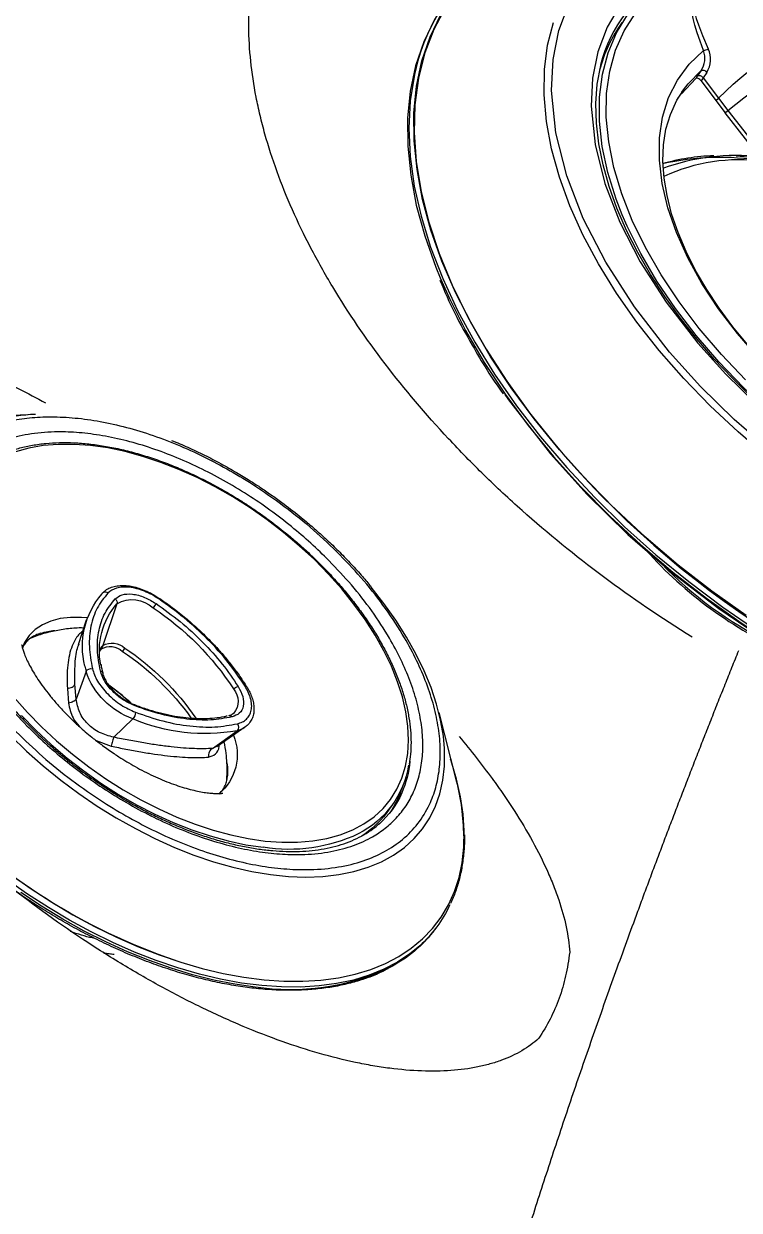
# Model space of a CAD drawing. Extents: x 528 to 612, y 788 to 934.
# Drawn here: x 542.52 to 545.67, y 814.26 to 819.48 of the extents above; entities that cross this region are included whole.
import ezdxf

# ---------------------------------------------------------------- set-up
doc = ezdxf.new("R2010")
doc.units = 0
doc.header["$MEASUREMENT"] = 0
doc.layers.add('1', color=4, linetype='Continuous')
doc.layers.add('JET', color=3, linetype='Continuous')

# ---------------------------------------------------------------- blocks, each defined once
blk = doc.blocks.new('3Dir_1645101')
at = {"layer": '1', "color": 3, "linetype": 'Continuous', "lineweight": 25}
for p, q in [((-1.1469, 0.4836), (-1.3871, 0.2871)), ((1.3004, 0.2871), (1.0602, 0.4836)), ((-1.2244, 0.0295), (-1.2244, -0.012)), ((0.2761, 0.0254), (0.2166, -0.1591)), ((-0.4997, -0.0763), (-0.5004, -0.0741)), ((-0.4997, -0.0763), (-0.4518, -0.2196)), ((-0.4224, -0.0593), (-0.4234, -0.056)), ((-0.44, -0.2363), (-0.481, -0.1089)), ((0.3054, -0.2179), (0.3415, -0.1099)), ((0.2139, -0.1755), (0.2138, -0.1868)), ((0.2139, -0.1755), (0.215, -0.1853)), ((0.2184, -0.1806), (0.2166, -0.1591)), ((-0.4499, -0.2188), (-0.44, -0.2363)), ((0.3052, -0.2168), (0.3041, -0.2214)), ((-1.7008, -0.2806), (-1.7008, -0.2917)), ((0.2084, -0.2947), (0.1707, -0.4188)), ((0.2263, -0.2789), (0.2084, -0.2947)), ((0.468, -0.2772), (0.4712, -0.2816)), ((-0.0616, -0.4547), (-0.0814, -0.3395)), ((0.1707, -0.4188), (0.2142, -0.369)), ((0.2303, -0.4034), (0.1877, -0.4518)), ((-0.0084, -0.5125), (-0.0761, -0.4927)), ((-0.8633, -1.0834), (-0.8557, -1.0859))]:
    blk.add_line(p, q, dxfattribs=at)
at = {"layer": '1', "color": 3, "linetype": 'Continuous', "lineweight": 25, "flags": 128}
for points in [[(-1.2617, 0.3706), (-1.2252, 0.4115), (-1.1743, 0.4603), (-1.1174, 0.5068), (-1.0548, 0.5508), (-0.9867, 0.5921), (-0.9136, 0.6303), (-0.8359, 0.6654), (-0.754, 0.6971), (-0.6682, 0.7253), (-0.5813, 0.7493)], [(-0.859, 0.5224), (-0.7917, 0.5579), (-0.7198, 0.5902), (-0.6437, 0.6191), (-0.5639, 0.6446), (-0.4809, 0.6663), (-0.3952, 0.6842), (-0.3073, 0.6982), (-0.2178, 0.7081), (-0.1272, 0.714), (-0.0361, 0.7157), (0.0549, 0.7133), (0.1454, 0.7068), (0.2347, 0.6962), (0.3222, 0.6816), (0.4075, 0.6631), (0.4901, 0.6408), (0.5693, 0.6148), (0.6448, 0.5853), (0.716, 0.5525), (0.7826, 0.5165), (0.844, 0.4776), (0.9, 0.4361), (0.9502, 0.3922), (0.9942, 0.3461), (1.0319, 0.2982)], [(0.3942, -0.5751), (0.3085, -0.593), (0.2206, -0.607), (0.1311, -0.6169), (0.0405, -0.6228), (-0.0506, -0.6245), (-0.1416, -0.6221), (-0.2321, -0.6156), (-0.3213, -0.605), (-0.4089, -0.5904), (-0.4942, -0.5719), (-0.5768, -0.5496), (-0.656, -0.5236), (-0.7315, -0.4941), (-0.8027, -0.4612), (-0.8693, -0.4253), (-0.9307, -0.3864), (-0.9867, -0.3449), (-1.0369, -0.301), (-1.0809, -0.2549), (-1.1185, -0.207), (-1.1496, -0.1575), (-1.1738, -0.1068), (-1.191, -0.0551), (-1.2011, -0.0028), (-1.2041, 0.0498), (-1.2, 0.1023), (-1.1887, 0.1546), (-1.1704, 0.2061), (-1.1451, 0.2566), (-1.113, 0.3059), (-1.0743, 0.3535), (-1.0293, 0.3993), (-0.9782, 0.4429), (-0.9213, 0.484), (-0.859, 0.5224)], [(0.3062, -0.7191), (0.2101, -0.7319), (0.1126, -0.7405), (0.0142, -0.745), (-0.0845, -0.7453), (-0.1829, -0.7415), (-0.2806, -0.7336), (-0.377, -0.7215), (-0.4717, -0.7055), (-0.564, -0.6854), (-0.6536, -0.6616), (-0.7399, -0.634), (-0.8225, -0.6029), (-0.901, -0.5683), (-0.9749, -0.5306), (-1.0438, -0.4898), (-1.1074, -0.4463), (-1.1653, -0.4002), (-1.2172, -0.3517), (-1.2628, -0.3012), (-1.3019, -0.2489), (-1.3344, -0.1952), (-1.3599, -0.1401), (-1.3784, -0.0842), (-1.3898, -0.0276), (-1.394, 0.0293), (-1.391, 0.0862), (-1.3808, 0.1429), (-1.3635, 0.1989), (-1.3391, 0.2541), (-1.3078, 0.3081), (-1.2698, 0.3607), (-1.2617, 0.3706)], [(-0.057, -1.2095), (-0.1658, -1.2069), (-0.2742, -1.2001), (-0.3815, -1.1893), (-0.4873, -1.1743), (-0.5912, -1.1554), (-0.6927, -1.1325), (-0.7914, -1.1058), (-0.8868, -1.0754), (-0.9785, -1.0415), (-1.0661, -1.0041), (-1.1493, -0.9634), (-1.2276, -0.9197), (-1.3007, -0.8731), (-1.3683, -0.8237), (-1.4302, -0.772), (-1.4859, -0.7179), (-1.5354, -0.6619), (-1.5784, -0.6041), (-1.6146, -0.5447), (-1.6439, -0.4842), (-1.6663, -0.4226), (-1.6816, -0.3603), (-1.6897, -0.2976), (-1.6906, -0.2347), (-1.6843, -0.1719), (-1.6708, -0.1095), (-1.6502, -0.0477), (-1.6226, 0.0131), (-1.588, 0.0728), (-1.5468, 0.131), (-1.4989, 0.1875), (-1.4447, 0.2421), (-1.3843, 0.2944), (-1.3181, 0.3444), (-1.3109, 0.3495)], [(0.3547, 0.0204), (0.3554, 0.0241), (0.3553, 0.0262)], [(-0.481, -0.1089), (-0.4954, -0.0868), (-0.4997, -0.0763)], [(0.344, -0.102), (0.3655, -0.1152), (0.4049, -0.144), (0.4383, -0.1753), (0.4652, -0.2086), (0.4853, -0.2434), (0.4981, -0.2794), (0.5037, -0.316), (0.5018, -0.3527), (0.4958, -0.3792)], [(0.3216, -0.6189), (0.2324, -0.6335), (0.1414, -0.6439), (0.0493, -0.6502), (-0.0433, -0.6523), (-0.136, -0.6502), (-0.2281, -0.6439), (-0.3191, -0.6335), (-0.4083, -0.6189), (-0.4953, -0.6004), (-0.5795, -0.578), (-0.6605, -0.5518), (-0.7376, -0.5221), (-0.8104, -0.4889), (-0.8785, -0.4526)], [(-0.5552, -0.2779), (-0.5431, -0.2624), (-0.5298, -0.2477)], [(-0.0554, -0.2883), (-0.054, -0.2868), (-0.0526, -0.2858), (-0.0513, -0.2853), (-0.0502, -0.2853), (-0.05, -0.2854)], [(-1.6896, -0.3918), (-1.6759, -0.4459), (-1.6534, -0.5078), (-1.6239, -0.5688), (-1.5874, -0.6285), (-1.5442, -0.6866), (-1.4945, -0.743), (-1.4384, -0.7973), (-1.3762, -0.8494), (-1.3081, -0.899), (-1.2346, -0.9459), (-1.1558, -0.9899), (-1.0722, -1.0308), (-0.984, -1.0684), (-0.8918, -1.1026), (-0.7958, -1.1332), (-0.6966, -1.16), (-0.5945, -1.183), (-0.4899, -1.2021), (-0.3835, -1.2171), (-0.2755, -1.228), (-0.1666, -1.2348), (-0.057, -1.2374)], [(-1.2154, -0.9683), (-1.1353, -1.0115), (-1.0505, -1.0516), (-0.9613, -1.0884), (-0.8681, -1.1217), (-0.7713, -1.1513), (-0.6713, -1.1772), (-0.5685, -1.1992), (-0.4635, -1.2173), (-0.3566, -1.2313), (-0.2484, -1.2412), (-0.1392, -1.2469)]]:
    blk.add_lwpolyline(points, dxfattribs=at)
at = {"layer": '1', "color": 3, "linetype": 'Continuous', "lineweight": 25}
for centre, radius, start, end in [((0.5409, -0.1585), 0.8259, 39.1368, 51.0373), ((-0.7725, -0.4759), 0.9798, 128.8498, 143.1889), ((-0.7758, -0.0018), 0.4624, 149.2028, 167.0585), ((-0.8125, 0.0296), 0.4116, 152.8339, 206.9181), ((-0.8237, -0.0134), 0.4126, 160.96, 178.0219), ((0.0739, -1.1285), 1.236, 87.0825, 110.5036), ((0.3875, 0.1021), 0.2507, 173.9021, 179.1376), ((0.1527, -0.0276), 0.1344, 23.2181, 96.7872), ((0.1481, 0.1525), 0.00694, 151.625, 182.4367), ((-0.8349, 0.0137), 0.4014, 167.3254, 191.7819), ((-0.398, 0.0651), 0.00701, 40.0757, 104.6096), ((-0.3424, -0.0503), 0.0812, 101.8405, 184.0774), ((-0.3955, 0.0238), 0.0368, 8.3368, 45.617), ((-0.0382, 0.0006), 0.3153, 312.0381, 4.5158), ((0.0031, -0.0059), 0.3526, 309.2732, 4.2838), ((0.295, 0.0177), 0.0204, 89.7731, 157.9153), ((0.3379, 0.0222), 0.0178, 13.0451, 97.0359), ((-0.8165, -0.011), 0.408, 180.1437, 200.7206), ((-0.459, -0.1056), 0.0223, 102.7551, 188.4712), ((-0.4223, -0.087), 0.0143, 43.5248, 109.8836), ((-0.3637, -0.3272), 0.2248, 121.1962, 193.7732), ((0.1014, 0.4386), 0.7993, 223.2273, 256.778), ((0.0749, -1.2601), 1.151, 87.1346, 109.1603), ((0.0753, -1.2806), 1.1537, 87.172, 108.148), ((1.0442, -0.1294), 0.912, 178.8098, 179.9312), ((0.1415, -0.2066), 0.0788, 23.2181, 96.7872), ((0.142, -0.1911), 0.0812, 23.2181, 96.7872), ((-1.1427, -0.2806), 0.5581, 168.3404, 191.4853), ((-0.5532, 0.1794), 0.7108, 208.2282, 242.7649), ((0.2684, -0.176), 0.0545, 161.9732, 179.5197), ((0.1535, -0.2661), 0.0123, 63.5317, 126.7838), ((0.2163, -0.4637), 0.3133, 36.5336, 47.8723), ((-1.1059, -0.2864), 0.595, 180.5049, 206.3752), ((-0.0372, -0.3355), 0.0443, 144.0119, 185.2503), ((0.0171, -0.017), 0.3372, 253.0162, 304.5699), ((0.0796, -1.5181), 1.2353, 89.544, 95.269), ((0.1842, -0.2913), 0.0245, 351.994, 69.5694), ((-0.7403, -0.0627), 1.0226, 208.5059, 242.3165), ((-0.0413, 1.507), 2.7176, 252.3947, 278.9687)]:
    blk.add_arc(centre, radius, start, end, dxfattribs=at)
for points, knots in [([(-0.0433, 0.8152), (-0.0756, 0.8148), (-0.1209, 0.8143), (-0.1874, 0.8109), (-0.2437, 0.8068), (-0.3103, 0.8001), (-0.3795, 0.7909), (-0.4509, 0.779), (-0.5177, 0.7658), (-0.5599, 0.7554), (-0.5785, 0.7508)], [0, 0, 0, 0, 0.175974, 0.246647, 0.363913, 0.485352, 0.615317, 0.750612, 0.889949, 1, 1, 1, 1]), ([(0.2983, -0.6903), (0.337, -0.6837), (0.4142, -0.6705), (0.5277, -0.6424), (0.6385, -0.6082), (0.7464, -0.5664), (0.8482, -0.518), (0.9428, -0.4628), (1.0278, -0.402), (1.102, -0.3359), (1.164, -0.2658), (1.2128, -0.1928), (1.2483, -0.1179), (1.2724, -0.0348), (1.2803, 0.0557), (1.2675, 0.1514), (1.2377, 0.236), (1.1971, 0.3099), (1.1491, 0.3755), (1.0896, 0.4395), (1.0172, 0.5018), (0.9334, 0.5605), (0.8378, 0.6151), (0.7324, 0.6642), (0.6179, 0.707), (0.4964, 0.7429), (0.3701, 0.771), (0.2403, 0.7915), (0.0964, 0.8054), (-0.0604, 0.8098), (-0.2264, 0.8031), (-0.3327, 0.789), (-0.385, 0.782)], [0, 0, 0, 0, 0.029125, 0.058252, 0.089125, 0.120002, 0.152161, 0.184325, 0.217169, 0.250017, 0.282861, 0.315709, 0.347868, 0.380033, 0.42117, 0.461186, 0.5, 0.529124, 0.558252, 0.589125, 0.620002, 0.652161, 0.684325, 0.717169, 0.750017, 0.782861, 0.815709, 0.847868, 0.880033, 0.92117, 0.961187, 1, 1, 1, 1]), ([(0.5093, 0.7465), (0.4845, 0.7527), (0.4336, 0.7654), (0.3547, 0.7809), (0.2751, 0.7936), (0.1991, 0.8029), (0.1326, 0.8088), (0.0724, 0.8125), (0.0157, 0.8148), (-0.0237, 0.8151), (-0.0433, 0.8152)], [0, 0, 0, 0, 0.142248, 0.291662, 0.437987, 0.577315, 0.700524, 0.792414, 0.896267, 1, 1, 1, 1]), ([(0.2983, -0.6903), (0.246, -0.6973), (0.1397, -0.7114), (-0.0263, -0.7181), (-0.183, -0.7137), (-0.327, -0.6998), (-0.4568, -0.6793), (-0.5831, -0.6512), (-0.7046, -0.6153), (-0.8191, -0.5725), (-0.9245, -0.5234), (-1.0201, -0.4688), (-1.1129, -0.4038), (-1.1982, -0.3276), (-1.27, -0.2411), (-1.3217, -0.1519), (-1.3542, -0.0597), (-1.367, 0.036), (-1.359, 0.1265), (-1.335, 0.2096), (-1.2995, 0.2845), (-1.2507, 0.3575), (-1.1887, 0.4276), (-1.1145, 0.4937), (-1.0295, 0.5545), (-0.9348, 0.6097), (-0.8222, 0.6633), (-0.6903, 0.7124), (-0.5407, 0.7545), (-0.4364, 0.7729), (-0.385, 0.782)], [0, 0, 0, 0, 0.038816, 0.0788356, 0.1199757, 0.1521421, 0.1843035, 0.2171543, 0.25, 0.2828508, 0.3156966, 0.3478629, 0.3800243, 0.4211688, 0.4611874, 0.5, 0.5388171, 0.5788356, 0.6199757, 0.6521421, 0.6843035, 0.7171543, 0.75, 0.7828508, 0.8156966, 0.8478629, 0.8800243, 0.9211688, 0.9611862, 1, 1, 1, 1]), ([(0.2756, -0.6413), (0.239, -0.6464), (0.1659, -0.6565), (0.0516, -0.6644), (-0.0658, -0.6666), (-0.1868, -0.6618), (-0.3081, -0.6502), (-0.4292, -0.631), (-0.5472, -0.6048), (-0.6606, -0.5713), (-0.7674, -0.5313), (-0.8658, -0.4855), (-0.9551, -0.4345), (-1.0417, -0.3738), (-1.1213, -0.3028), (-1.1883, -0.222), (-1.2326, -0.1456), (-1.2595, -0.0749), (-1.2738, -0.0089), (-1.2774, 0.0588), (-1.2693, 0.1287), (-1.249, 0.1987), (-1.2159, 0.2686), (-1.1703, 0.3367), (-1.1124, 0.4022), (-1.0432, 0.4639), (-0.9638, 0.5207), (-0.8755, 0.5722), (-0.7703, 0.6222), (-0.6472, 0.668), (-0.5076, 0.7073), (-0.4102, 0.7245), (-0.3623, 0.733)], [0, 0, 0, 0, 0.029125, 0.058252, 0.089124, 0.120002, 0.152161, 0.184325, 0.217169, 0.250017, 0.282861, 0.315709, 0.347868, 0.380033, 0.42117, 0.461185, 0.5, 0.529123, 0.558252, 0.589124, 0.620002, 0.652161, 0.684325, 0.717169, 0.750017, 0.782861, 0.815709, 0.847868, 0.880033, 0.92117, 0.961187, 1, 1, 1, 1]), ([(-0.3623, 0.733), (-0.3257, 0.7381), (-0.2526, 0.7482), (-0.1382, 0.7561), (-0.0209, 0.7583), (0.1001, 0.7536), (0.2215, 0.7419), (0.3425, 0.7228), (0.4605, 0.6965), (0.5739, 0.663), (0.6807, 0.6231), (0.7792, 0.5772), (0.8684, 0.5263), (0.955, 0.4655), (1.0347, 0.3945), (1.1017, 0.3137), (1.1459, 0.2373), (1.1728, 0.1666), (1.1871, 0.1007), (1.1907, 0.0329), (1.1826, -0.037), (1.1623, -0.107), (1.1292, -0.1769), (1.0837, -0.245), (1.0257, -0.3105), (0.9565, -0.3722), (0.8771, -0.429), (0.7888, -0.4805), (0.6837, -0.5305), (0.5605, -0.5763), (0.4209, -0.6156), (0.3235, -0.6328), (0.2756, -0.6413)], [0, 0, 0, 0, 0.029125, 0.058252, 0.089124, 0.120002, 0.152161, 0.184325, 0.217169, 0.250017, 0.282861, 0.315709, 0.347868, 0.380033, 0.42117, 0.461185, 0.5, 0.529123, 0.558252, 0.589124, 0.620002, 0.652161, 0.684325, 0.717169, 0.750017, 0.782861, 0.815709, 0.847868, 0.880033, 0.92117, 0.961187, 1, 1, 1, 1]), ([(-0.0433, 0.7197), (-0.0736, 0.7193), (-0.1159, 0.7188), (-0.178, 0.7154), (-0.2304, 0.7113), (-0.2924, 0.7046), (-0.3566, 0.6955), (-0.4227, 0.6837), (-0.4893, 0.6693), (-0.5558, 0.6522), (-0.6214, 0.6323), (-0.6854, 0.6098), (-0.7474, 0.5848), (-0.807, 0.5573), (-0.8637, 0.5274), (-0.9173, 0.4953), (-0.9674, 0.4611), (-1.0137, 0.4248), (-1.0561, 0.3866), (-1.0943, 0.3466), (-1.1279, 0.3049), (-1.156, 0.2637), (-1.1704, 0.236), (-1.1771, 0.2231)], [0, 0, 0, 0, 0.059741, 0.083635, 0.123283, 0.164312, 0.208193, 0.253846, 0.300834, 0.348809, 0.397526, 0.446809, 0.496527, 0.546584, 0.596913, 0.647466, 0.698217, 0.749152, 0.800275, 0.851608, 0.90319, 0.955086, 1, 1, 1, 1]), ([(1.0929, 0.2174), (1.0906, 0.2225), (1.0813, 0.2433), (1.0595, 0.2786), (1.0275, 0.323), (0.99, 0.3658), (0.9477, 0.4069), (0.9007, 0.4461), (0.8493, 0.4832), (0.7936, 0.518), (0.7341, 0.5505), (0.671, 0.5804), (0.6047, 0.6077), (0.5356, 0.6321), (0.4641, 0.6536), (0.3909, 0.6722), (0.3167, 0.6875), (0.2432, 0.6997), (0.1738, 0.7084), (0.113, 0.7139), (0.0569, 0.7174), (0.0063, 0.7194), (-0.0281, 0.7196), (-0.0433, 0.7197)], [0, 0, 0, 0, 0.017721, 0.071155, 0.124626, 0.178112, 0.231592, 0.285049, 0.338467, 0.391831, 0.445123, 0.498325, 0.551409, 0.604332, 0.657022, 0.70935, 0.761063, 0.811595, 0.859346, 0.900335, 0.932571, 0.970029, 1, 1, 1, 1]), ([(0.0797, 0.1571), (0.054, 0.1567), (0.018, 0.1562), (-0.0347, 0.1528), (-0.0792, 0.1488), (-0.1316, 0.1421), (-0.1856, 0.133), (-0.2407, 0.1214), (-0.2959, 0.1072), (-0.3495, 0.0908), (-0.3833, 0.078), (-0.3998, 0.0718)], [0, 0, 0, 0, 0.151387, 0.212132, 0.31284, 0.416974, 0.528252, 0.643894, 0.762783, 0.884033, 1, 1, 1, 1]), ([(0.142, 0.1557), (0.1407, 0.1558), (0.12, 0.157), (0.0992, 0.157), (0.0797, 0.1571)], [0, 0, 0, 0, 0.060343, 1, 1, 1, 1]), ([(-1.5574, 0.1177), (-1.5589, 0.1158), (-1.5741, 0.0969), (-1.5984, 0.0596), (-1.6296, 0.0058), (-1.6551, -0.0497), (-1.6755, -0.1057), (-1.6843, -0.1436), (-1.6886, -0.1622)], [0, 0, 0, 0, 0.0220235, 0.2169953, 0.4128152, 0.6096917, 0.8079106, 1, 1, 1, 1]), ([(-0.3927, 0.0696), (-0.3528, 0.0837), (-0.2727, 0.112), (-0.1387, 0.1389), (0.0005, 0.1543), (0.0945, 0.1529), (0.1411, 0.1522)], [0, 0, 0, 0, 0.2482384, 0.5, 0.7517616, 1, 1, 1, 1]), ([(0.1382, 0.1287), (0.0938, 0.1294), (0.0044, 0.1307), (-0.1281, 0.1161), (-0.2556, 0.0905), (-0.3319, 0.0635), (-0.3697, 0.0502)], [0, 0, 0, 0, 0.248238, 0.5, 0.751762, 1, 1, 1, 1]), ([(0.2951, 0.0381), (0.2917, 0.0493), (0.2847, 0.0723), (0.2483, 0.1017), (0.1974, 0.1227), (0.1575, 0.1268), (0.1382, 0.1287)], [0, 0, 0, 0, 0.241904, 0.5, 0.758096, 1, 1, 1, 1]), ([(0.1411, 0.1522), (0.1532, 0.1513), (0.1772, 0.1496), (0.2123, 0.1424), (0.2456, 0.1318), (0.2755, 0.1174), (0.3003, 0.1001), (0.3253, 0.0749), (0.3316, 0.0537), (0.3357, 0.0398)], [0, 0, 0, 0, 0.12101, 0.242056, 0.37122, 0.500455, 0.629619, 0.758853, 1, 1, 1, 1]), ([(0.3545, 0.0262), (0.3542, 0.0299), (0.3533, 0.0414), (0.3453, 0.0597), (0.3317, 0.0802), (0.3133, 0.0986), (0.2912, 0.1146), (0.2663, 0.1279), (0.2388, 0.1388), (0.2118, 0.1465), (0.1864, 0.1514), (0.1641, 0.1546), (0.1493, 0.1551), (0.1419, 0.1553)], [0, 0, 0, 0, 0.05236, 0.159096, 0.266828, 0.374256, 0.480102, 0.58337, 0.682684, 0.78612, 0.861973, 0.931219, 1, 1, 1, 1]), ([(-0.3997, 0.0718), (-0.4006, 0.0715), (-0.41, 0.0682), (-0.4261, 0.0602), (-0.4476, 0.0475), (-0.4663, 0.0326), (-0.4821, 0.0158), (-0.4943, -0.0029), (-0.5025, -0.0236), (-0.5053, -0.0461), (-0.5043, -0.0633), (-0.5007, -0.0723), (-0.5001, -0.0738)], [0, 0, 0, 0, 0.011978, 0.123248, 0.236969, 0.352614, 0.469921, 0.589105, 0.711055, 0.838075, 0.974775, 1, 1, 1, 1]), ([(-0.4639, -0.0839), (-0.4686, -0.0774), (-0.4781, -0.0646), (-0.4848, -0.0434), (-0.4855, -0.0214), (-0.4788, 0.0007), (-0.4654, 0.0217), (-0.4401, 0.0469), (-0.4113, 0.0606), (-0.3927, 0.0696)], [0, 0, 0, 0, 0.12101, 0.242056, 0.37122, 0.500455, 0.629619, 0.758853, 1, 1, 1, 1]), ([(-0.3697, 0.0502), (-0.3848, 0.0429), (-0.4159, 0.0279), (-0.4417, -0.005), (-0.4478, -0.041), (-0.4339, -0.063), (-0.4272, -0.0736)], [0, 0, 0, 0, 0.2419036, 0.5, 0.7580964, 1, 1, 1, 1]), ([(0.159, -0.2551), (0.1822, -0.2332), (0.2288, -0.1892), (0.2732, -0.1156), (0.2985, -0.0391), (0.2962, 0.0125), (0.2951, 0.0381)], [0, 0, 0, 0, 0.248238, 0.5, 0.751762, 1, 1, 1, 1]), ([(0.3357, 0.0398), (0.3369, 0.0129), (0.3393, -0.0413), (0.3127, -0.1217), (0.2661, -0.1991), (0.2171, -0.2453), (0.1927, -0.2683)], [0, 0, 0, 0, 0.248238, 0.5, 0.751762, 1, 1, 1, 1]), ([(-0.0433, -0.6583), (-0.0736, -0.6579), (-0.116, -0.6574), (-0.1782, -0.6541), (-0.231, -0.6502), (-0.2933, -0.6436), (-0.3578, -0.6347), (-0.4243, -0.6232), (-0.4913, -0.6091), (-0.5582, -0.5923), (-0.6241, -0.573), (-0.6885, -0.5511), (-0.7508, -0.5268), (-0.8106, -0.5001), (-0.8675, -0.4712), (-0.9213, -0.4403), (-0.9715, -0.4074), (-1.0179, -0.3727), (-1.0604, -0.3364), (-1.0987, -0.2986), (-1.1327, -0.2594), (-1.1622, -0.219), (-1.1872, -0.1772), (-1.2072, -0.1342), (-1.221, -0.096), (-1.2258, -0.072), (-1.2276, -0.0629)], [0, 0, 0, 0, 0.051892, 0.072749, 0.107344, 0.143157, 0.181465, 0.221316, 0.262323, 0.304177, 0.346658, 0.389606, 0.432901, 0.476458, 0.520214, 0.564129, 0.608182, 0.652372, 0.696717, 0.74126, 0.786074, 0.831267, 0.876986, 0.92342, 0.970798, 1, 1, 1, 1]), ([(-0.0731, -0.3094), (-0.1141, -0.2966), (-0.1967, -0.2706), (-0.304, -0.2171), (-0.3967, -0.1552), (-0.4416, -0.1075), (-0.4639, -0.0839)], [0, 0, 0, 0, 0.248238, 0.5, 0.751762, 1, 1, 1, 1]), ([(-0.4272, -0.0736), (-0.406, -0.0961), (-0.3632, -0.1415), (-0.275, -0.2004), (-0.1729, -0.2513), (-0.0944, -0.276), (-0.0554, -0.2883)], [0, 0, 0, 0, 0.248238, 0.5, 0.751762, 1, 1, 1, 1]), ([(-0.412, -0.077), (-0.4122, -0.0768), (-0.416, -0.073), (-0.42, -0.066), (-0.4219, -0.0597), (-0.4228, -0.0569)], [0, 0, 0, 0, 0.03461, 0.559743, 1, 1, 1, 1]), ([(-0.0499, -0.2852), (-0.0542, -0.284), (-0.0762, -0.2783), (-0.1143, -0.2656), (-0.1638, -0.2471), (-0.2109, -0.2261), (-0.2554, -0.203), (-0.2968, -0.1779), (-0.3348, -0.151), (-0.3689, -0.1224), (-0.3932, -0.0993), (-0.4045, -0.0854), (-0.4074, -0.0819)], [0, 0, 0, 0, 0.0274843, 0.1407471, 0.2555009, 0.3713278, 0.4879424, 0.6051695, 0.7229349, 0.8412638, 0.9602902, 1, 1, 1, 1]), ([(1.1415, -0.0602), (1.1409, -0.0646), (1.1378, -0.0841), (1.1265, -0.1185), (1.1078, -0.1631), (1.0834, -0.2067), (1.054, -0.2493), (1.0195, -0.2907), (0.98, -0.3306), (0.9359, -0.3691), (0.8871, -0.4058), (0.8341, -0.4407), (0.7769, -0.4734), (0.7159, -0.5039), (0.6515, -0.532), (0.5839, -0.5576), (0.5136, -0.5804), (0.4411, -0.6004), (0.367, -0.6174), (0.2924, -0.6314), (0.2195, -0.6421), (0.153, -0.6494), (0.0943, -0.654), (0.0305, -0.6575), (-0.015, -0.658), (-0.0433, -0.6583)], [0, 0, 0, 0, 0.013958, 0.062301, 0.11018, 0.157639, 0.204763, 0.25164, 0.298349, 0.34495, 0.391485, 0.437977, 0.484435, 0.530859, 0.57724, 0.62355, 0.669744, 0.715742, 0.761397, 0.806417, 0.850101, 0.890235, 0.922261, 0.95144, 1, 1, 1, 1]), ([(0.4921, -0.3226), (0.4866, -0.3134), (0.4706, -0.2863), (0.4382, -0.2448), (0.3955, -0.1988), (0.359, -0.1654), (0.3357, -0.1492), (0.3297, -0.145)], [0, 0, 0, 0, 0.132071, 0.389914, 0.649076, 0.909353, 1, 1, 1, 1]), ([(-0.464, -0.1833), (-0.4762, -0.1946), (-0.499, -0.216), (-0.5276, -0.2489), (-0.5542, -0.2828), (-0.5693, -0.3071), (-0.5778, -0.3209)], [0, 0, 0, 0, 0.2787682, 0.5224132, 0.7289868, 1, 1, 1, 1]), ([(-0.4488, -0.2775), (-0.4554, -0.2683), (-0.4683, -0.2502), (-0.4669, -0.2237), (-0.4563, -0.2089), (-0.4557, -0.208)], [0, 0, 0, 0, 0.495929, 0.971449, 1, 1, 1, 1]), ([(0.3241, -0.1579), (0.3253, -0.1613), (0.3276, -0.168), (0.3297, -0.1788), (0.3308, -0.19), (0.3308, -0.2019), (0.3297, -0.2144), (0.3276, -0.2273), (0.3226, -0.2485), (0.3116, -0.279), (0.2905, -0.3197), (0.2638, -0.3611), (0.2414, -0.3894), (0.2303, -0.4034)], [0, 0, 0, 0, 0.059876, 0.118012, 0.174421, 0.23176, 0.290278, 0.34744, 0.403278, 0.560615, 0.711399, 0.857171, 1, 1, 1, 1]), ([(-0.44, -0.2363), (-0.439, -0.2396), (-0.4369, -0.2463), (-0.4379, -0.2575), (-0.4417, -0.2685), (-0.4465, -0.2745), (-0.4488, -0.2775)], [0, 0, 0, 0, 0.245709, 0.501599, 0.756635, 1, 1, 1, 1]), ([(-0.44, -0.2363), (-0.431, -0.2437), (-0.4131, -0.2586), (-0.3779, -0.2838), (-0.337, -0.3105), (-0.2904, -0.3385), (-0.2388, -0.3673), (-0.1829, -0.3964), (-0.1237, -0.4257), (-0.0823, -0.445), (-0.0616, -0.4547)], [0, 0, 0, 0, 0.1254168, 0.2502959, 0.3750284, 0.5, 0.6249715, 0.749704, 0.8745831, 1, 1, 1, 1]), ([(-0.0554, -0.2883), (-0.037, -0.2921), (0.0011, -0.3002), (0.0634, -0.2966), (0.1204, -0.2817), (0.1464, -0.2638), (0.159, -0.2551)], [0, 0, 0, 0, 0.241904, 0.5, 0.758096, 1, 1, 1, 1]), ([(0.146, -0.2561), (0.1453, -0.2568), (0.1408, -0.2612), (0.1289, -0.2686), (0.1101, -0.278), (0.0897, -0.285), (0.0697, -0.2897), (0.0505, -0.2928), (0.0335, -0.2942), (0.0224, -0.2944), (0.0185, -0.2944)], [0, 0, 0, 0, 0.0286441, 0.194703, 0.3566034, 0.5334887, 0.6657013, 0.781428, 0.9252772, 1, 1, 1, 1]), ([(0.1753, -0.2293), (0.1743, -0.2303), (0.1658, -0.2396), (0.1552, -0.2483), (0.1458, -0.256)], [0, 0, 0, 0, 0.111168, 1, 1, 1, 1]), ([(0.2142, -0.369), (0.2328, -0.3444), (0.2701, -0.295), (0.2984, -0.2439), (0.3034, -0.221), (0.3042, -0.2175)], [0, 0, 0, 0, 0.459129, 0.917961, 1, 1, 1, 1]), ([(-0.5816, -0.378), (-0.5822, -0.3757), (-0.5847, -0.3659), (-0.5846, -0.3499), (-0.5815, -0.329), (-0.5734, -0.3076), (-0.5646, -0.2906), (-0.5566, -0.2803), (-0.5544, -0.2774)], [0, 0, 0, 0, 0.0702165, 0.3021403, 0.535532, 0.737987, 0.9273054, 1, 1, 1, 1]), ([(-0.0761, -0.4927), (-0.0961, -0.4834), (-0.1371, -0.4646), (-0.1953, -0.4361), (-0.2505, -0.4075), (-0.3011, -0.3793), (-0.3469, -0.3518), (-0.3874, -0.3252), (-0.4222, -0.3), (-0.44, -0.2849), (-0.4488, -0.2775)], [0, 0, 0, 0, 0.123332, 0.251314, 0.374869, 0.500003, 0.625133, 0.748692, 0.876669, 1, 1, 1, 1]), ([(0.1927, -0.2683), (0.1854, -0.2739), (0.1709, -0.2851), (0.1425, -0.299), (0.1099, -0.3103), (0.0733, -0.3181), (0.0351, -0.3218), (-0.0153, -0.3218), (-0.0503, -0.3143), (-0.0731, -0.3094)], [0, 0, 0, 0, 0.12101, 0.242056, 0.37122, 0.500455, 0.629619, 0.758853, 1, 1, 1, 1]), ([(0.0185, -0.2944), (0.008, -0.2941), (-0.0068, -0.2936), (-0.0278, -0.2905), (-0.0404, -0.2882), (-0.0482, -0.2858), (-0.0499, -0.2852)], [0, 0, 0, 0, 0.442759, 0.621644, 0.914513, 1, 1, 1, 1]), ([(-0.0345, -0.2889), (-0.0116, -0.2867), (0.0302, -0.2826), (0.0725, -0.2834), (0.0917, -0.2838)], [0, 0, 0, 0, 0.547552, 1, 1, 1, 1]), ([(0.4704, -0.2807), (0.471, -0.2815), (0.4769, -0.2891), (0.4844, -0.303), (0.4928, -0.3225), (0.4972, -0.3423), (0.4985, -0.3603), (0.4959, -0.3729), (0.4948, -0.3781)], [0, 0, 0, 0, 0.020492, 0.19896, 0.387184, 0.593187, 0.831508, 1, 1, 1, 1]), ([(0.5071, -0.3675), (0.5072, -0.3674), (0.5077, -0.3667), (0.5054, -0.3693), (0.4992, -0.3748), (0.4879, -0.3836), (0.4719, -0.3945), (0.4509, -0.407), (0.4248, -0.4206), (0.3939, -0.4346), (0.3584, -0.4486), (0.3186, -0.462), (0.2749, -0.4745), (0.2282, -0.4856), (0.1794, -0.495), (0.1299, -0.5024), (0.0847, -0.5074), (0.0441, -0.5106), (0.003, -0.5126), (-0.047, -0.5136), (-0.0932, -0.5125), (-0.1361, -0.5102), (-0.1726, -0.5073), (-0.2152, -0.5025), (-0.2588, -0.4962), (-0.3025, -0.4881), (-0.3454, -0.4786), (-0.3865, -0.4676), (-0.4251, -0.4556), (-0.4605, -0.4427), (-0.4922, -0.4295), (-0.5199, -0.4164), (-0.5433, -0.4037), (-0.5623, -0.3921), (-0.5768, -0.382), (-0.5869, -0.3739), (-0.5924, -0.369), (-0.5944, -0.3667), (-0.5939, -0.3673), (-0.5939, -0.3674)], [0, 0, 0, 0, 0.00295, 0.033588, 0.063579, 0.093265, 0.122884, 0.152586, 0.18253, 0.212808, 0.243458, 0.274463, 0.305752, 0.337178, 0.368458, 0.398942, 0.428266, 0.449173, 0.470532, 0.499965, 0.535793, 0.550531, 0.574884, 0.600065, 0.626904, 0.654667, 0.683021, 0.711698, 0.740503, 0.769297, 0.79799, 0.82654, 0.854952, 0.883281, 0.911639, 0.940196, 0.969113, 0.998675, 1, 1, 1, 1]), ([(0.2303, -0.4034), (0.2276, -0.4007), (0.2221, -0.3952), (0.2165, -0.3858), (0.2134, -0.3767), (0.2139, -0.3715), (0.2142, -0.369)], [0, 0, 0, 0, 0.244349, 0.5, 0.755651, 1, 1, 1, 1]), ([(-0.0616, -0.4547), (-0.0621, -0.4571), (-0.0633, -0.462), (-0.0668, -0.4717), (-0.0711, -0.4823), (-0.0744, -0.4893), (-0.0761, -0.4927)], [0, 0, 0, 0, 0.2445351, 0.5000001, 0.755465, 1, 1, 1, 1]), ([(-0.0616, -0.4547), (-0.0411, -0.4628), (-0.0005, -0.4789), (0.0656, -0.4788), (0.1267, -0.4593), (0.156, -0.4323), (0.1707, -0.4188)], [0, 0, 0, 0, 0.251061, 0.499999, 0.748938, 1, 1, 1, 1]), ([(0.1877, -0.4518), (0.171, -0.4674), (0.1437, -0.4927), (0.1048, -0.5027), (0.0897, -0.5066)], [0, 0, 0, 0, 0.6113299, 1, 1, 1, 1]), ([(0.1707, -0.4188), (0.1708, -0.4211), (0.1708, -0.4258), (0.1743, -0.4345), (0.1799, -0.4435), (0.1852, -0.4491), (0.1877, -0.4518)], [0, 0, 0, 0, 0.24509, 0.500756, 0.756019, 1, 1, 1, 1]), ([(-1.6369, -0.5562), (-1.6322, -0.5662), (-1.6188, -0.5944), (-1.5907, -0.6398), (-1.5531, -0.6923), (-1.5101, -0.7433), (-1.4621, -0.7927), (-1.4092, -0.8403), (-1.3517, -0.886), (-1.2898, -0.9295), (-1.2237, -0.9708), (-1.1536, -1.0098), (-1.0798, -1.0462), (-1.0025, -1.08), (-0.9222, -1.1111), (-0.839, -1.1394), (-0.7534, -1.1647), (-0.6658, -1.187), (-0.5768, -1.2062), (-0.4871, -1.2223), (-0.3984, -1.235), (-0.3137, -1.2444), (-0.2398, -1.2504), (-0.1732, -1.2541), (-0.1099, -1.2564), (-0.0658, -1.2567), (-0.0433, -1.2569)], [0, 0, 0, 0, 0.024508, 0.069821, 0.115153, 0.160495, 0.205837, 0.251171, 0.296491, 0.341791, 0.387062, 0.432299, 0.477493, 0.522635, 0.567708, 0.612692, 0.657552, 0.702232, 0.746635, 0.790575, 0.83364, 0.874727, 0.911273, 0.938202, 0.968486, 1, 1, 1, 1]), ([(-0.631, -1.2219), (-0.6245, -1.2256), (-0.6114, -1.2332), (-0.5984, -1.2407), (-0.5918, -1.2445)], [0, 0, 0, 0, 0.500001, 1, 1, 1, 1]), ([(-0.52, -1.2158), (-0.5166, -1.2176), (-0.4996, -1.2265), (-0.4644, -1.2393), (-0.4325, -1.2498), (-0.4166, -1.2551)], [0, 0, 0, 0, 0.11144, 0.554532, 1, 1, 1, 1])]:
    blk.add_open_spline(points, degree=3, knots=knots, dxfattribs=at)
blk = doc.blocks.new('5S-R_1644901')
at = {"layer": '1', "color": 4, "linetype": 'Continuous'}
for p, q in [((-0.724, -1.0295), (0.0521, -0.2903)), ((0.0661, -0.2985), (-0.7129, -1.0405)), ((-0.7738, -1.0769), (-0.724, -1.0295)), ((-0.7617, -1.0869), (-0.7129, -1.0405)), ((-0.7129, -1.0405), (-0.724, -1.0295)), ((-0.8564, -1.1523), (-0.7738, -1.0769)), ((-0.8422, -1.1602), (-0.7617, -1.0869)), ((-0.7617, -1.0869), (-0.7738, -1.0769)), ((-0.8816, -1.1386), (-0.8564, -1.1523)), ((-0.8867, -1.1641), (-0.8606, -1.1787)), ((-0.8606, -1.1787), (-0.8497, -1.1847)), ((-0.8564, -1.1523), (-0.8422, -1.1602)), ((-0.8497, -1.1847), (-0.776, -1.2399)), ((-0.7836, -1.2397), (-0.7944, -1.2336)), ((-0.765, -1.2482), (-0.7568, -1.2543)), ((0.6262, -1.8207), (0.6322, -1.8154))]:
    blk.add_line(p, q, dxfattribs=at)
at = {"layer": '1', "color": 3, "linetype": 'Continuous'}
blk.add_line((-0.1735, -1.42), (-0.2217, -1.4468), dxfattribs=at)
at = {"layer": '1', "color": 3, "linetype": 'Continuous', "flags": 128}
for points in [[(0.7754, -0.7043), (0.6784, -0.8445), (0.5759, -0.9785), (0.4685, -1.1056), (0.3569, -1.225), (0.2418, -1.3358), (0.124, -1.4373), (0.0043, -1.5289), (-0.1166, -1.61), (-0.2379, -1.68), (-0.3588, -1.7385), (-0.4786, -1.7852), (-0.5964, -1.8196), (-0.7114, -1.8417), (-0.823, -1.8512), (-0.9305, -1.8481), (-1.033, -1.8325)], [(-0.7566, -2.4167), (-0.7436, -2.4183), (-0.6276, -2.4251), (-0.5073, -2.4194), (-0.3832, -2.4011), (-0.2561, -2.3702), (-0.1265, -2.327), (0.0047, -2.2718), (0.1368, -2.2047), (0.2692, -2.1262), (0.4011, -2.0367), (0.5318, -1.9367), (0.6605, -1.8267), (0.7866, -1.7074), (0.9094, -1.5794), (1.0282, -1.4433), (1.1424, -1.3), (1.2513, -1.1502), (1.3543, -0.9947), (1.4509, -0.8344), (1.5406, -0.6702)], [(-0.7553, -1.5686), (-0.8441, -1.5645), (-0.9385, -1.548), (-1.0272, -1.5189), (-1.1095, -1.4776)], [(1.1321, 0.9442), (1.135, 0.8463), (1.13, 0.7117), (1.1151, 0.5724), (1.0904, 0.4295), (1.0561, 0.284), (1.0124, 0.137), (0.9597, -0.0104), (0.8983, -0.157), (0.8289, -0.3016), (0.7517, -0.4433), (0.6676, -0.581), (0.577, -0.7135), (0.4808, -0.8399), (0.3795, -0.9592), (0.274, -1.0705), (0.1652, -1.173), (0.0537, -1.2659), (-0.0594, -1.3484), (-0.1735, -1.42)], [(0.135, -2.2164), (0.2214, -2.1671), (0.3536, -2.0823), (0.4849, -1.9868), (0.6146, -1.8811), (0.7419, -1.7658), (0.8662, -1.6414), (0.9868, -1.5087), (1.1031, -1.3685), (1.2143, -1.2214), (1.32, -1.0683), (1.4194, -0.9099), (1.5122, -0.7473), (1.5977, -0.5812), (1.6755, -0.4126), (1.7452, -0.2424), (1.8064, -0.0715), (1.8588, 0.0991), (1.902, 0.2686), (1.9359, 0.4359), (1.9602, 0.6003), (1.9748, 0.7607), (1.9797, 0.9163)], [(-0.724, -1.0295), (-0.7863, -0.9659), (-0.8127, -0.9375), (-0.8361, -0.9114), (-0.8565, -0.8878), (-0.8738, -0.8667), (-0.8882, -0.8483), (-0.8997, -0.8326), (-0.9082, -0.8198), (-0.9132, -0.8107), (-0.9139, -0.8061), (-0.9136, -0.8061)], [(-0.7738, -1.0769), (-0.8413, -1.0183), (-0.8696, -0.9916), (-0.8944, -0.9669), (-0.9158, -0.9443), (-0.9339, -0.9238), (-0.9607, -0.8896), (-0.9743, -0.8663), (-0.9748, -0.8604), (-0.974, -0.8603)], [(-0.9756, -1.1625), (-1.0152, -1.1821), (-1.0509, -1.1987), (-1.0828, -1.2122), (-1.1111, -1.2224), (-1.1354, -1.2288), (-1.1648, -1.2312), (-1.1895, -1.223), (-1.2073, -1.2029), (-1.2147, -1.1772), (-1.2084, -1.1465), (-1.2013, -1.1314), (-1.1915, -1.1151), (-1.1622, -1.0772), (-1.1424, -1.0568)], [(-1.187, -1.1186), (-1.2008, -1.1435), (-1.2058, -1.1585), (-1.2075, -1.1721), (-1.2009, -1.1961), (-1.1842, -1.2149), (-1.1737, -1.2196), (-1.1615, -1.2211), (-1.149, -1.2199), (-1.1349, -1.2164), (-1.1129, -1.2083), (-1.0866, -1.1964), (-1.0411, -1.1731), (-0.9847, -1.1427)], [(-0.7944, -1.2336), (-0.8225, -1.2159), (-0.8867, -1.1641)]]:
    blk.add_lwpolyline(points, dxfattribs=at)
at = {"layer": '1', "color": 4, "linetype": 'Continuous', "flags": 128}
for points in [[(0.7487, -0.6913), (0.625, -0.867), (0.4955, -1.0291), (0.359, -1.1797), (0.1765, -1.3531), (-0.0069, -1.4986), (-0.1875, -1.6156), (-0.3681, -1.7071), (-0.5515, -1.7734), (-0.7341, -1.8107), (-0.8705, -1.8177), (-1, -1.8051), (-1.1237, -1.7723)], [(1.4782, -0.7282), (1.3858, -0.8902), (1.2867, -1.0479), (1.1814, -1.2004), (1.0706, -1.347), (0.9548, -1.4867), (0.8347, -1.6189), (0.7108, -1.7427), (0.584, -1.8576), (0.4548, -1.9629), (0.324, -2.0581), (0.1924, -2.1425), (0.0605, -2.2158), (-0.0708, -2.2776), (-0.2009, -2.3275), (-0.329, -2.3652), (-0.4544, -2.3905), (-0.5765, -2.4034), (-0.6945, -2.4036), (-0.8079, -2.3913), (-0.916, -2.3665), (-1.0183, -2.3293)], [(-1.1383, -1.5478), (-1.0353, -1.5956), (-0.9233, -1.6253), (-0.8061, -1.6367), (-0.6825, -1.6304), (-0.5172, -1.5966), (-0.3511, -1.5366), (-0.1875, -1.4537), (-0.024, -1.3477), (0.1421, -1.216), (0.3074, -1.0589), (0.431, -0.9226), (0.5483, -0.7758)], [(0.4473, -0.8341), (0.3469, -0.951), (0.2423, -1.0599), (0.1345, -1.16), (0.0243, -1.2505), (-0.0876, -1.3308), (-0.2002, -1.4001), (-0.3127, -1.4581), (-0.4242, -1.5042), (-0.534, -1.5381), (-0.6411, -1.5595), (-0.7447, -1.5684), (-0.7553, -1.5686)], [(0.6164, -1.8815), (0.638, -1.8644), (0.8565, -1.6567), (1.0186, -1.4779), (1.1749, -1.2825), (1.3226, -1.0727), (1.4591, -0.8518), (1.5822, -0.6231), (1.69, -0.3903), (1.7812, -0.1572), (1.8549, 0.0726), (1.9255, 0.3656), (1.9665, 0.6429), (1.9666, 0.6438)], [(-1.0512, -2.3109), (-0.9502, -2.353), (-0.8429, -2.3824), (-0.7301, -2.3992), (-0.6122, -2.4031), (-0.49, -2.3941), (-0.3642, -2.3723), (-0.2355, -2.3378), (-0.1045, -2.2908), (0.0279, -2.2316), (0.1611, -2.1605), (0.2943, -2.0778), (0.4268, -1.9841), (0.5578, -1.8799), (0.6865, -1.7657), (0.8123, -1.6423), (0.9345, -1.5102), (1.0523, -1.3702), (1.1652, -1.2232), (1.2724, -1.0699), (1.3735, -0.9112), (1.4677, -0.7479)], [(0.7472, -0.1679), (0.6811, -0.3012), (0.607, -0.4309), (0.5259, -0.5558), (0.4385, -0.6747), (0.3456, -0.7864), (0.2482, -0.8897), (0.1473, -0.9838), (0.0437, -1.0676), (-0.0614, -1.1404), (-0.167, -1.2013), (-0.272, -1.2499), (-0.3756, -1.2856), (-0.4765, -1.3081), (-0.5739, -1.3172), (-0.6668, -1.3127), (-0.7542, -1.2948), (-0.8353, -1.2635), (-0.9094, -1.2193), (-0.9756, -1.1625)], [(0.637, -0.3769), (0.5647, -0.4947), (0.5339, -0.541), (0.4809, -0.6157), (0.4237, -0.6903), (0.3602, -0.7664), (0.2921, -0.8413), (0.2202, -0.9134), (0.1453, -0.9813), (0.0683, -1.0442), (-0.0102, -1.1011), (-0.0893, -1.1515), (-0.1685, -1.1948), (-0.2471, -1.2308), (-0.3246, -1.2591), (-0.4005, -1.2796), (-0.4743, -1.2921), (-0.5458, -1.2966), (-0.615, -1.2927), (-0.6818, -1.2801), (-0.7464, -1.2579), (-0.7927, -1.2333)], [(0.7571, -0.4463), (0.675, -0.5808), (0.6404, -0.6335), (0.5809, -0.7189), (0.5169, -0.8046), (0.446, -0.8928), (0.3698, -0.9804), (0.2891, -1.0659), (0.2048, -1.1479), (0.1175, -1.2252), (0.028, -1.297), (-0.063, -1.3625), (-0.1551, -1.4214), (-0.2474, -1.4729), (-0.3396, -1.5168), (-0.4312, -1.5528), (-0.5216, -1.5807), (-0.6104, -1.6002), (-0.6974, -1.6111), (-0.7823, -1.6133), (-0.8649, -1.6064), (-0.8764, -1.6041)], [(-0.2217, -1.4468), (-0.2875, -1.4801), (-0.4007, -1.5282), (-0.5121, -1.564), (-0.621, -1.5872), (-0.7264, -1.5976), (-0.8277, -1.5952), (-0.9239, -1.58), (-1.0145, -1.552), (-1.0987, -1.5116), (-1.1758, -1.4589), (-1.2453, -1.3944), (-1.3066, -1.3187), (-1.3593, -1.2322), (-1.403, -1.1356), (-1.4373, -1.0297), (-1.462, -0.9153), (-1.4769, -0.7932), (-1.4805, -0.7343)], [(-0.5291, -0.9742), (-0.531, -0.9028), (-0.5305, -0.8668)], [(-0.8422, -1.1602), (-0.8453, -1.1632), (-0.8479, -1.1666), (-0.85, -1.1702), (-0.8514, -1.1737), (-0.852, -1.177), (-0.8519, -1.1801), (-0.8511, -1.1827), (-0.8496, -1.1848)], [(-1.0783, -2.312), (-0.9939, -2.3546), (-0.8913, -2.392), (-0.7827, -2.4169), (-0.6689, -2.4292), (-0.5504, -2.429), (-0.4279, -2.4161), (-0.3019, -2.3906), (-0.1734, -2.3528), (-0.0428, -2.3027), (0.089, -2.2407), (0.135, -2.2164)]]:
    blk.add_lwpolyline(points, dxfattribs=at)
at = {"layer": '1', "color": 4, "linetype": 'Continuous'}
for centre, radius, start, end in [((-2.1308, 1.2209), 4.1052, 312.3021, 347.7032), ((-0.1107, 0.0367), 1.8255, 317.5365, 341.7449), ((-0.0073, -0.0208), 1.7001, 319.5916, 339.4158), ((0.3792, -0.8882), 0.9136, 178.8794, 205.8641), ((0.6269, -0.9298), 1.1478, 176.2823, 198.4713), ((0.3868, -0.9529), 0.9144, 187.4709, 201.868), ((-0.9292, -1.2384), 0.1106, 64.4798, 120.1057), ((-1.1039, -1.2098), 0.1368, 20.2576, 29.3854), ((-0.8655, -1.1551), 0.0231, 134.4016, 202.9437), ((-0.9328, -1.2547), 0.1016, 63.0494, 114.898), ((-0.8411, -1.1682), 0.0221, 133.9241, 208.3905), ((-0.7681, -0.9704), 0.6451, 215.6745, 261.1005), ((-0.7441, -0.9776), 0.6397, 240.1475, 261.0659), ((-0.7676, -0.336), 2.0793, 304.6514, 311.6738), ((-0.6507, -1.5491), 0.874, 216.7319, 263.0428), ((-0.8376, -0.3571), 2.1029, 297.8553, 306.5478)]:
    blk.add_arc(centre, radius, start, end, dxfattribs=at)
at = {"layer": '1', "color": 3, "linetype": 'Continuous'}
blk.add_arc((0.2532, -0.8853), 0.7697, 177.5874, 210.9148, dxfattribs=at)
blk = doc.blocks.new('2018 FLASH')
at = {"layer": '1', "linetype": 'Continuous', "lineweight": 25}
for points, knots in [([(17.5003, 11.8615), (17.3645, 11.9452), (17.2345, 12.0336), (16.9853, 12.2192), (16.8661, 12.3163), (16.6953, 12.4684), (16.6397, 12.5202), (16.5584, 12.5995), (16.5316, 12.6262), (16.4792, 12.6799), (16.4535, 12.7068), (16.3274, 12.8419), (16.2346, 12.9516), (16.0647, 13.174), (15.9877, 13.2868), (15.9016, 13.4297), (15.8849, 13.4583), (15.8529, 13.5152), (15.8375, 13.5436), (15.7931, 13.6286), (15.7659, 13.6849), (15.6914, 13.853), (15.6512, 13.9638), (15.6128, 14.1005), (15.6057, 14.1278), (15.5928, 14.1821), (15.587, 14.2092), (15.5713, 14.2899), (15.5634, 14.3426), (15.5473, 14.4975), (15.5464, 14.5966), (15.5598, 14.7384), (15.5666, 14.7846), (15.5806, 14.852), (15.5859, 14.8741), (15.5977, 14.9178), (15.6043, 14.9393), (15.6398, 15.0444), (15.6773, 15.1213), (15.77, 15.2602), (15.8252, 15.3223), (15.9053, 15.3901), (15.922, 15.4032), (15.9562, 15.4283), (15.9738, 15.4402), (16.0279, 15.4743), (16.0657, 15.4948), (16.1847, 15.5494), (16.2711, 15.5768), (16.3881, 15.5999), (16.4119, 15.6039), (16.4606, 15.6108), (16.4854, 15.6137), (16.561, 15.6207), (16.6127, 15.623), (16.7718, 15.6231), (16.8831, 15.614), (16.9999, 15.5961)], [0, 0, 0, 0, 0.0625, 0.0625, 0.125, 0.125, 0.15625, 0.15625, 0.171875, 0.171875, 0.1875, 0.1875, 0.25, 0.25, 0.3125, 0.3125, 0.328125, 0.328125, 0.34375, 0.34375, 0.375, 0.375, 0.4375, 0.4375, 0.453125, 0.453125, 0.46875, 0.46875, 0.5, 0.5, 0.5625, 0.5625, 0.59375, 0.59375, 0.609375, 0.609375, 0.625, 0.625, 0.6875, 0.6875, 0.75, 0.75, 0.765625, 0.765625, 0.78125, 0.78125, 0.8125, 0.8125, 0.875, 0.875, 0.890625, 0.890625, 0.90625, 0.90625, 0.9375, 0.9375, 1, 1, 1, 1]), ([(16.8255, 10.0969), (16.7808, 10.0565), (16.7261, 10.0242), (16.6451, 9.9944), (16.6283, 9.9889), (16.5934, 9.9791), (16.5753, 9.9748), (16.5193, 9.9634), (16.48, 9.9582), (16.3564, 9.9493), (16.2666, 9.9526), (16.145, 9.9683), (16.1202, 9.972), (16.0697, 9.9807), (16.0442, 9.9856), (15.9667, 10.002), (15.914, 10.0152), (15.7526, 10.0613), (15.6409, 10.1008), (15.496, 10.1615), (15.4667, 10.1743), (15.4082, 10.2007), (15.3789, 10.2143), (15.291, 10.2567), (15.2322, 10.2868), (15.1143, 10.3508), (15.0553, 10.3846), (14.9665, 10.4381), (14.9368, 10.4564), (14.8775, 10.494), (14.8477, 10.5133), (14.6994, 10.6117), (14.5839, 10.6956), (14.4151, 10.829), (14.3595, 10.8747), (14.2774, 10.9452), (14.2502, 10.969), (14.1962, 11.0173), (14.1695, 11.0417), (14.0381, 11.1641), (13.9393, 11.2641), (13.8003, 11.417), (13.7555, 11.4684), (13.6906, 11.5464), (13.6694, 11.5725), (13.6279, 11.6247), (13.6078, 11.6507), (13.5098, 11.7802), (13.4402, 11.8825), (13.3486, 12.0338), (13.3202, 12.0838), (13.2679, 12.1832), (13.2443, 12.2318), (13.1812, 12.3739), (13.1493, 12.4641), (13.1219, 12.5708), (13.1171, 12.5918), (13.1087, 12.6333), (13.1052, 12.6537), (13.0966, 12.7135), (13.0936, 12.7515), (13.0923, 12.8599), (13.1017, 12.9248), (13.1267, 12.9965), (13.1324, 13.0103), (13.145, 13.037), (13.152, 13.0498), (13.1748, 13.0864), (13.1926, 13.1086), (13.2532, 13.168), (13.3031, 13.1982), (13.422, 13.2394), (13.4895, 13.2499), (13.6025, 13.2514), (13.6421, 13.2496), (13.7046, 13.2431), (13.7259, 13.2404), (13.7696, 13.2336), (13.7919, 13.2297), (13.9049, 13.207), (14.0007, 13.1798), (14.1526, 13.1259), (14.2047, 13.1058), (14.2849, 13.0722), (14.312, 13.0605), (14.3665, 13.0361), (14.3939, 13.0235), (14.4981, 12.974), (14.576, 12.9342), (14.6551, 12.891)], [0, 0, 0, 0, 0.03125, 0.03125, 0.0390625, 0.0390625, 0.046875, 0.046875, 0.0625, 0.0625, 0.09375, 0.09375, 0.1015625, 0.1015625, 0.109375, 0.109375, 0.125, 0.125, 0.15625, 0.15625, 0.1640625, 0.1640625, 0.171875, 0.171875, 0.1875, 0.1875, 0.203125, 0.203125, 0.2109375, 0.2109375, 0.21875, 0.21875, 0.25, 0.25, 0.265625, 0.265625, 0.2734375, 0.2734375, 0.28125, 0.28125, 0.3125, 0.3125, 0.328125, 0.328125, 0.3359375, 0.3359375, 0.34375, 0.34375, 0.375, 0.375, 0.390625, 0.390625, 0.40625, 0.40625, 0.4375, 0.4375, 0.4453125, 0.4453125, 0.453125, 0.453125, 0.46875, 0.46875, 0.5, 0.5, 0.5078125, 0.5078125, 0.515625, 0.515625, 0.53125, 0.53125, 0.5625, 0.5625, 0.59375, 0.59375, 0.609375, 0.609375, 0.6171875, 0.6171875, 0.625, 0.625, 0.65625, 0.65625, 0.671875, 0.671875, 0.6796875, 0.6796875, 0.6875, 0.6875, 0.7092403, 0.7092403, 0.7092403, 0.7092403]), ([(17.7042, 11.8008), (17.6942, 11.776), (17.6742, 11.7264), (17.6444, 11.6523), (17.6149, 11.5784), (17.5857, 11.5047), (17.5567, 11.4312), (17.5279, 11.3579), (17.4994, 11.2848), (17.4711, 11.212), (17.4431, 11.1393), (17.4153, 11.0669), (17.3878, 10.9947), (17.3605, 10.9227), (17.3334, 10.8509), (17.3066, 10.7794), (17.2801, 10.708), (17.2462, 10.6164), (17.2053, 10.5046), (17.1577, 10.373), (17.1109, 10.242), (17.0649, 10.1115), (17.0197, 9.9816), (16.9754, 9.8523), (16.9319, 9.7236), (16.8893, 9.5955), (16.8475, 9.468), (16.8065, 9.3411), (16.7665, 9.2149), (16.7273, 9.0893), (16.689, 8.9644), (16.6515, 8.8401), (16.6274, 8.758), (16.6153, 8.7169)], [0, 0, 0, 0, 0.022224, 0.044463, 0.066719, 0.08899, 0.111278, 0.133581, 0.155901, 0.178236, 0.200587, 0.222953, 0.245334, 0.26773, 0.290142, 0.312569, 0.33501, 0.357466, 0.399407, 0.441479, 0.483682, 0.526015, 0.568477, 0.611066, 0.653783, 0.696627, 0.739596, 0.78269, 0.825907, 0.869248, 0.912711, 0.956295, 1, 1, 1, 1]), ([(16.4757, 11.4237), (16.5272, 11.3621), (16.5753, 11.3007), (16.6374, 11.2157), (16.6542, 11.1921), (16.6864, 11.1454), (16.7018, 11.1222), (16.7462, 11.0532), (16.7732, 11.0081), (16.8222, 10.9192), (16.8441, 10.8755), (16.873, 10.8111), (16.882, 10.7898), (16.8987, 10.7476), (16.9063, 10.7266), (16.9409, 10.6237), (16.957, 10.547), (16.9616, 10.4756)], [0.886098, 0.886098, 0.886098, 0.886098, 0.90625, 0.90625, 0.9140625, 0.9140625, 0.921875, 0.921875, 0.9375, 0.9375, 0.953125, 0.953125, 0.9609375, 0.9609375, 0.96875, 0.96875, 1, 1, 1, 1]), ([(16.9616, 10.4756), (16.9572, 10.4396), (16.9514, 10.4049), (16.936, 10.3377), (16.9266, 10.3052), (16.9039, 10.242), (16.8906, 10.2114), (16.8605, 10.1523), (16.8437, 10.1239), (16.8255, 10.0969)], [0, 0, 0, 0, 0.25, 0.25, 0.5, 0.5, 0.75, 0.75, 1, 1, 1, 1])]:
    blk.add_open_spline(points, degree=3, knots=knots, dxfattribs=at)
at = {"layer": 'JET', "rotation": 264.2856264583199}
blk.add_blockref('5S-R_1644901', (18.6104, 13.3542), dxfattribs=at)
at = {"layer": 'JET', "xscale": -1, "rotation": 323.5337350705195}
blk.add_blockref('3Dir_1645101', (15.1757, 11.8232), dxfattribs=at)

msp = doc.modelspace()

# ---------------------------------------------------------------- block references
at = {"layer": '1'}
msp.add_blockref('2018 FLASH', (527.9647, 804.9191), dxfattribs=at)

doc.saveas('drawing.dxf')
